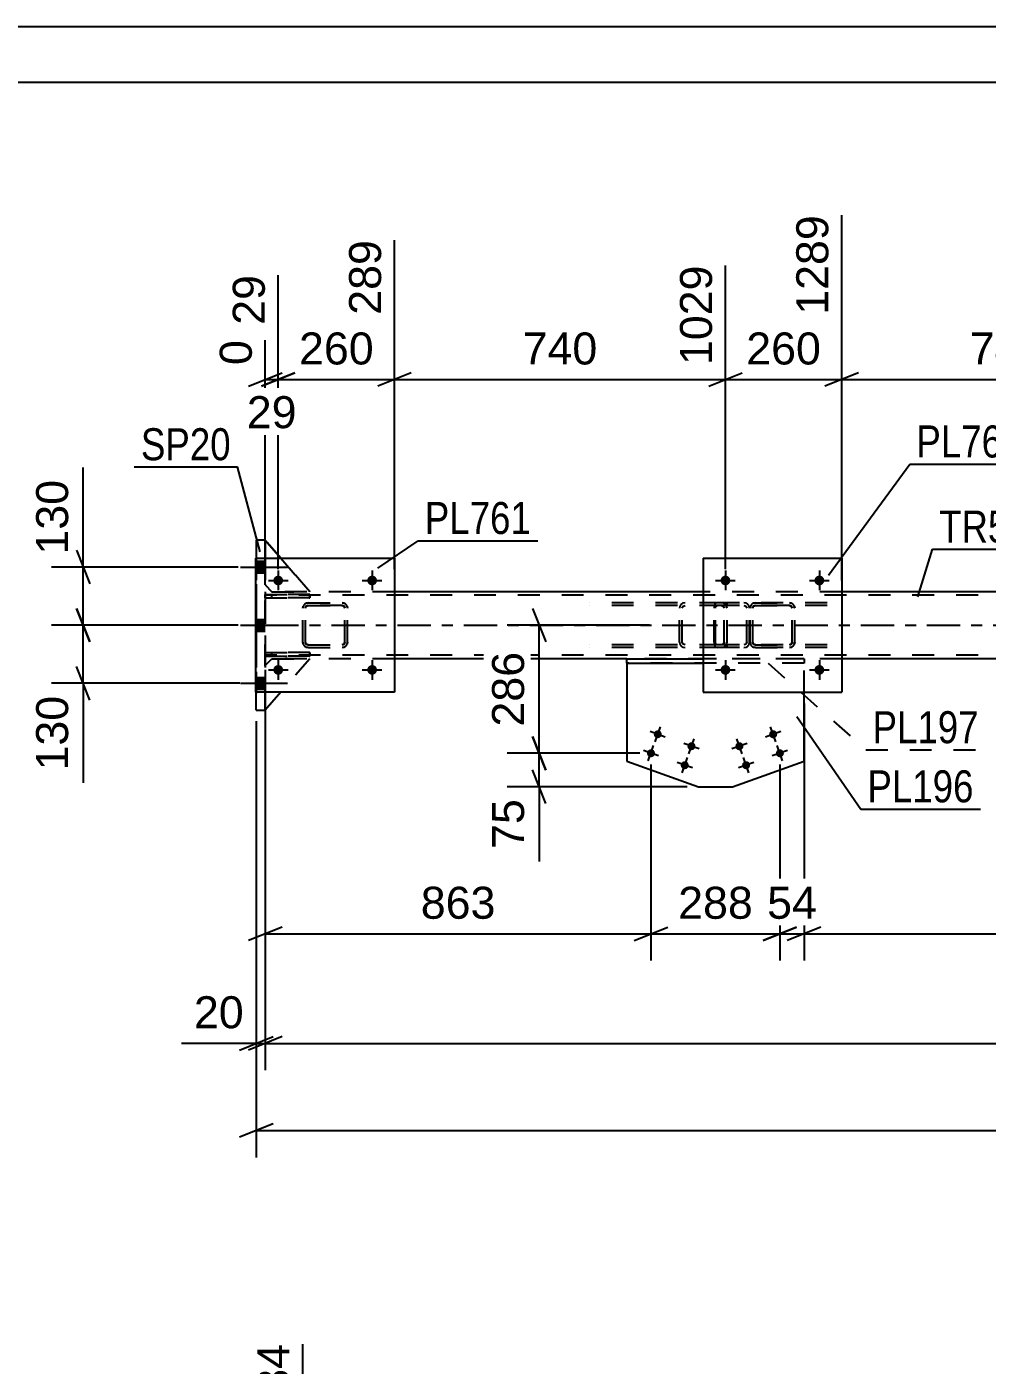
# Model space of a CAD drawing. Header units: millimetres. Extents: x -109 to 732, y -404 to 190.
# Drawn here: x -44.5 to 41.4, y 70.2 to 190 of the extents above; entities that cross this region are included whole.
import ezdxf

# ---------------------------------------------------------------- set-up
doc = ezdxf.new("R2010")
doc.units = ezdxf.units.MM
doc.linetypes.add('DXK_LINE_DOT2', pattern=[3.9198, 1.9599, -1.9599])
doc.linetypes.add('DXK_LINE_DOT3', pattern=[5.9187, 2.979, -0.9799, 0.9799, -0.9799])
doc.styles.add('Arial', font='ARIAL.TTF', dxfattribs={"height": 0.2})
doc.styles.add('Arial Narrow', font='ARIALN.TTF', dxfattribs={"height": 0.2})

# ---------------------------------------------------------------- blocks, each defined once
blk = doc.blocks.new('Unknown-717262461-1115')
at = {"color": 5, "linetype": 'Continuous'}
for p, q in [((731.85, 189.99), (-109.15, 189.99)), ((726.85, 184.99), (-104.15, 184.99))]:
    blk.add_line(p, q, dxfattribs=at)
blk = doc.blocks.new('Part-717262461-6894 - 6853')
at = {"color": 2, "linetype": 'Continuous'}
for p, q in [((9.2, 133.04), (9.2, 133.44)), ((9.2, 133.44), (16.02, 133.44)), ((9.2, 133.04), (16.02, 133.04))]:
    blk.add_line(p, q, dxfattribs=at)
at = {"color": 7, "linetype": 'DXK_LINE_DOT2'}
for p, q in [((25.05, 133.44), (16.02, 133.44)), ((25.05, 133.04), (16.02, 133.04)), ((25.05, 133.44), (25.05, 133.04))]:
    blk.add_line(p, q, dxfattribs=at)
blk = doc.blocks.new('Part-717262461-6929 - 6853')
at = {"color": 7, "linetype": 'DXK_LINE_DOT2'}
for p, q in [((-19.14, 139.44), (-23.14, 144.04)), ((-23.14, 144.04), (-23.14, 140.04)), ((-23.14, 140.04), (-22.54, 139.44)), ((-22.54, 139.44), (-19.14, 139.44))]:
    blk.add_line(p, q, dxfattribs=at)
blk = doc.blocks.new('Part-717262461-6931 - 6853')
at = {"color": 7, "linetype": 'DXK_LINE_DOT2'}
for p, q in [((-23.14, 132.84), (-22.54, 133.44)), ((-19.14, 133.44), (-23.14, 128.84)), ((-22.54, 133.44), (-19.14, 133.44)), ((-23.14, 128.84), (-23.14, 132.84))]:
    blk.add_line(p, q, dxfattribs=at)
blk = doc.blocks.new('Part-717262461-6871 - 6853')
at = {"color": 7, "linetype": 'DXK_LINE_DOT2'}
for p, q in [((17.02, 138.14), (17, 137.96)), ((17, 134.92), (17, 137.96)), ((17.08, 138.3), (17.02, 138.14)), ((17.16, 138.4), (17.08, 138.3)), ((17.13, 137.96), (17.14, 138.05)), ((17.13, 134.92), (17.13, 137.96)), ((17.14, 138.05), (17.17, 138.13)), ((17.27, 138.44), (17.16, 138.4)), ((17.17, 138.13), (17.21, 138.18)), ((17.21, 138.18), (17.27, 138.2)), ((27.11, 138.44), (17.27, 138.44)), ((27.11, 138.2), (17.27, 138.2)), ((18.16, 138.2), (18.16, 138.44)), ((19.87, 138.4), (19.67, 138.44)), ((19.67, 138.2), (19.77, 138.18)), ((19.77, 138.18), (19.85, 138.13)), ((19.85, 138.13), (19.91, 138.05)), ((19.91, 138.05), (19.92, 137.96)), ((19.92, 134.92), (19.92, 137.96)), ((20.18, 137.96), (20.14, 138.14)), ((20.18, 134.92), (20.18, 137.96)), ((17, 134.92), (17.02, 134.73)), ((17.02, 134.73), (17.08, 134.58)), ((17.08, 134.58), (17.16, 134.48)), ((17.14, 134.83), (17.13, 134.92)), ((17.17, 134.75), (17.14, 134.83)), ((17.16, 134.48), (17.27, 134.44)), ((17.21, 134.7), (17.17, 134.75)), ((17.27, 134.68), (17.21, 134.7)), ((27.11, 134.68), (17.27, 134.68)), ((27.11, 134.44), (17.27, 134.44)), ((18.16, 134.44), (18.16, 134.68)), ((19.77, 134.7), (19.67, 134.68)), ((19.67, 134.44), (19.87, 134.48)), ((19.85, 134.75), (19.77, 134.7)), ((19.91, 134.83), (19.85, 134.75)), ((19.92, 134.92), (19.91, 134.83)), ((20.14, 134.73), (20.18, 134.92))]:
    blk.add_line(p, q, dxfattribs=at)
for centre, start, end in [((19.69, 137.94), 23.8951, 68.8487), ((19.69, 134.93), 291.1513, 336.1049)]:
    blk.add_arc(centre, 0.492, start, end, dxfattribs=at)
blk = doc.blocks.new('Part-717262461-6930 - 6853')
at = {"color": 2, "linetype": 'Continuous'}
blk.add_line((-23.14, 144.04), (-21.75, 142.44), dxfattribs=at)
at = {"color": 7, "linetype": 'DXK_LINE_DOT2'}
for p, q in [((-23.14, 140.04), (-23.14, 144.04)), ((-21.75, 142.44), (-19.14, 139.44)), ((-23.14, 140.04), (-22.54, 139.44)), ((-22.54, 139.44), (-19.14, 139.44))]:
    blk.add_line(p, q, dxfattribs=at)
blk = doc.blocks.new('Part-717262461-6934 - 6853')
at = {"color": 7, "linetype": 'DXK_LINE_DOT2'}
for p, q in [((-23.14, 134), (-19.14, 134)), ((-23.14, 133.68), (-23.14, 134)), ((-19.14, 133.68), (-23.14, 133.68)), ((-22.54, 133.68), (-22.54, 134)), ((-19.14, 134), (-19.14, 133.68))]:
    blk.add_line(p, q, dxfattribs=at)
blk = doc.blocks.new('Part-717262461-6879 - 6853')
at = {"color": 7, "linetype": 'DXK_LINE_DOT2'}
for p, q in [((-19.14, 139.2), (-23.14, 139.2)), ((-23.14, 139.2), (-23.14, 138.88)), ((-23.14, 138.88), (-23.14, 139.2)), ((-22.54, 138.88), (-22.54, 139.2)), ((-19.14, 138.88), (-19.14, 139.2)), ((-23.14, 138.88), (-19.14, 138.88))]:
    blk.add_line(p, q, dxfattribs=at)
blk = doc.blocks.new('Part-717262461-6880 - 6853')
at = {"color": 7, "linetype": 'DXK_LINE_DOT2'}
for p, q in [((-19.14, 134), (-23.14, 134)), ((-23.14, 134), (-23.14, 133.68)), ((-23.14, 133.68), (-23.14, 134)), ((-23.14, 133.68), (-19.14, 133.68)), ((-22.54, 133.68), (-22.54, 134)), ((-19.14, 133.68), (-19.14, 134))]:
    blk.add_line(p, q, dxfattribs=at)
blk = doc.blocks.new('Part-717262461-6889 - 6853')
at = {"color": 2, "linetype": 'Continuous'}
for p, q in [((9.2, 133.04), (9.2, 124.26)), ((25.05, 124.26), (25.05, 130.44)), ((9.2, 124.26), (15.61, 121.99)), ((18.64, 121.99), (25.05, 124.26)), ((15.61, 121.99), (18.64, 121.99))]:
    blk.add_line(p, q, dxfattribs=at)
at = {"color": 7, "linetype": 'DXK_LINE_DOT2'}
for p, q in [((25.05, 133.04), (9.2, 133.04)), ((25.05, 130.44), (25.05, 133.04))]:
    blk.add_line(p, q, dxfattribs=at)
blk = doc.blocks.new('Bolt-717262461-6895 - 6853')
at = {"linetype": 'Continuous'}
for points in [[(11.63, 126.8, -1), (12.3, 126.56, -1)], [(14.64, 125.73, -1), (15.32, 125.49, -1)], [(11.02, 125.1, -1), (11.7, 124.86, -1)], [(14.04, 124.03, -1), (14.72, 123.79, -1)]]:
    blk.add_hatch(color=1, dxfattribs=at).paths.add_polyline_path(points)
at = {"color": 1, "linetype": 'Continuous'}
for p, q in [((11.72, 126), (12.21, 127.35)), ((12.64, 126.43), (11.29, 126.92)), ((15.66, 125.37), (14.3, 125.85)), ((14.74, 124.93), (15.22, 126.28)), ((12.04, 124.74), (10.69, 125.22)), ((11.12, 124.3), (11.6, 125.66)), ((14.14, 123.23), (14.62, 124.59)), ((15.06, 123.67), (13.7, 124.15))]:
    blk.add_line(p, q, dxfattribs=at)
blk = doc.blocks.new('Bolt-717262461-6896 - 6853')
at = {"linetype": 'Continuous'}
for points in [[(21.95, 126.56, -1), (22.63, 126.8, -1)], [(18.93, 125.49, -1), (19.61, 125.73, -1)], [(22.55, 124.86, -1), (23.23, 125.1, -1)], [(19.53, 123.79, -1), (20.21, 124.03, -1)]]:
    blk.add_hatch(color=1, dxfattribs=at).paths.add_polyline_path(points)
at = {"color": 1, "linetype": 'Continuous'}
for p, q in [((22.53, 126), (22.05, 127.35)), ((19.95, 125.85), (18.59, 125.37)), ((19.51, 124.93), (19.03, 126.28)), ((22.97, 126.92), (21.61, 126.43)), ((20.11, 123.23), (19.63, 124.59)), ((23.57, 125.22), (22.21, 124.74)), ((23.13, 124.3), (22.65, 125.66)), ((20.55, 124.15), (19.19, 123.67))]:
    blk.add_line(p, q, dxfattribs=at)
blk = doc.blocks.new('Bolt-717262461-7024 - 6853')
at = {"linetype": 'Continuous'}
for points in [[(18.46, 140.44, -1), (17.58, 140.44, -1)], [(26.86, 140.44, -1), (25.98, 140.44, -1)]]:
    blk.add_hatch(color=1, dxfattribs=at).paths.add_polyline_path(points)
at = {"color": 1, "linetype": 'Continuous'}
for p, q in [((17.14, 140.44), (18.9, 140.44)), ((18.02, 141.32), (18.02, 139.56)), ((25.54, 140.44), (27.3, 140.44)), ((26.42, 141.32), (26.42, 139.56))]:
    blk.add_line(p, q, dxfattribs=at)
blk = doc.blocks.new('Part-717262461-6916 - 6853')
at = {"color": 2, "linetype": 'Continuous'}
for p, q in [((-23.94, 144.04), (-23.94, 142.44)), ((-23.14, 144.04), (-23.94, 144.04)), ((-23.14, 144.04), (-23.14, 142.44)), ((-23.94, 128.84), (-23.94, 130.44)), ((-23.14, 128.84), (-23.14, 130.44)), ((-23.94, 128.84), (-23.14, 128.84))]:
    blk.add_line(p, q, dxfattribs=at)
at = {"color": 7, "linetype": 'DXK_LINE_DOT2'}
for p, q in [((-23.94, 144.04), (-23.94, 128.84)), ((-23.14, 128.84), (-23.14, 144.04)), ((-23.94, 142.44), (-23.94, 130.44)), ((-23.14, 142.44), (-23.14, 130.44))]:
    blk.add_line(p, q, dxfattribs=at)
blk = doc.blocks.new('Part-717262461-6932 - 6853')
at = {"color": 7, "linetype": 'DXK_LINE_DOT2'}
for p, q in [((-23.14, 132.84), (-22.54, 133.44)), ((-22.54, 133.44), (-19.14, 133.44)), ((-19.14, 133.44), (-21.75, 130.44)), ((-23.14, 128.84), (-23.14, 132.84))]:
    blk.add_line(p, q, dxfattribs=at)
at = {"color": 2, "linetype": 'Continuous'}
blk.add_line((-21.75, 130.44), (-23.14, 128.84), dxfattribs=at)
blk = doc.blocks.new('Part-717262461-6933 - 6853')
at = {"color": 7, "linetype": 'DXK_LINE_DOT2'}
for p, q in [((-23.14, 139.2), (-19.14, 139.2)), ((-23.14, 138.88), (-23.14, 139.2)), ((-22.54, 138.88), (-22.54, 139.2)), ((-19.14, 139.2), (-19.14, 138.88)), ((-19.14, 138.88), (-23.14, 138.88))]:
    blk.add_line(p, q, dxfattribs=at)
blk = doc.blocks.new('Bolt-717262461-7023 - 6853')
at = {"linetype": 'Continuous'}
for points in [[(18.46, 132.44, -1), (17.58, 132.44, -1)], [(26.86, 132.44, -1), (25.98, 132.44, -1)]]:
    blk.add_hatch(color=1, dxfattribs=at).paths.add_polyline_path(points)
at = {"color": 1, "linetype": 'Continuous'}
for p, q in [((18.02, 133.32), (18.02, 131.56)), ((26.42, 133.32), (26.42, 131.56)), ((17.14, 132.44), (18.9, 132.44)), ((25.54, 132.44), (27.3, 132.44))]:
    blk.add_line(p, q, dxfattribs=at)
blk = doc.blocks.new('Bolt-717262461-7025 - 6853')
at = {"linetype": 'Continuous'}
for points in [[(-21.54, 132.44, -1), (-22.42, 132.44, -1)], [(-13.14, 132.44, -1), (-14.02, 132.44, -1)]]:
    blk.add_hatch(color=1, dxfattribs=at).paths.add_polyline_path(points)
at = {"color": 1, "linetype": 'Continuous'}
for p, q in [((-21.98, 133.32), (-21.98, 131.56)), ((-13.58, 133.32), (-13.58, 131.56)), ((-22.86, 132.44), (-21.1, 132.44)), ((-14.46, 132.44), (-12.7, 132.44))]:
    blk.add_line(p, q, dxfattribs=at)
blk = doc.blocks.new('Bolt-717262461-7026 - 6853')
at = {"linetype": 'Continuous'}
for points in [[(-21.54, 140.44, -1), (-22.42, 140.44, -1)], [(-13.14, 140.44, -1), (-14.02, 140.44, -1)]]:
    blk.add_hatch(color=1, dxfattribs=at).paths.add_polyline_path(points)
at = {"color": 1, "linetype": 'Continuous'}
for p, q in [((-22.86, 140.44), (-21.1, 140.44)), ((-21.98, 141.32), (-21.98, 139.56)), ((-14.46, 140.44), (-12.7, 140.44)), ((-13.58, 141.32), (-13.58, 139.56))]:
    blk.add_line(p, q, dxfattribs=at)
blk = doc.blocks.new('Part-717262461-7050 - 6853')
at = {"color": 7, "linetype": 'DXK_LINE_DOT2'}
for p, q in [((17.65, 138.44), (5.88, 138.44)), ((17.65, 138.2), (5.88, 138.2)), ((13.95, 138.14), (13.91, 137.96)), ((13.91, 134.92), (13.91, 137.96)), ((14.16, 137.96), (14.18, 138.05)), ((14.16, 134.92), (14.16, 137.96)), ((14.18, 138.05), (14.24, 138.13)), ((14.42, 138.44), (14.22, 138.4)), ((14.24, 138.13), (14.32, 138.18)), ((14.32, 138.18), (14.42, 138.2)), ((17.85, 138.4), (17.65, 138.44)), ((17.65, 138.2), (17.75, 138.18)), ((17.75, 138.18), (17.83, 138.13)), ((17.83, 138.13), (17.89, 138.05)), ((17.89, 138.05), (17.91, 137.96)), ((17.91, 134.92), (17.91, 137.96)), ((18.16, 137.96), (18.12, 138.14)), ((18.16, 134.92), (18.16, 137.96)), ((17.65, 134.68), (5.88, 134.68)), ((17.65, 134.44), (5.88, 134.44)), ((13.91, 134.92), (13.95, 134.73)), ((14.18, 134.83), (14.16, 134.92)), ((14.24, 134.75), (14.18, 134.83)), ((14.22, 134.48), (14.42, 134.44)), ((14.32, 134.7), (14.24, 134.75)), ((14.42, 134.68), (14.32, 134.7)), ((17.75, 134.7), (17.65, 134.68)), ((17.65, 134.44), (17.85, 134.48)), ((17.83, 134.75), (17.75, 134.7)), ((17.89, 134.83), (17.83, 134.75)), ((17.91, 134.92), (17.89, 134.83)), ((18.12, 134.73), (18.16, 134.92))]:
    blk.add_line(p, q, dxfattribs=at)
for centre, start, end in [((14.4, 137.94), 110.7583, 155.68), ((17.67, 137.94), 24.32, 69.2417), ((14.4, 134.94), 204.32, 249.2417), ((17.67, 134.94), 290.7583, 335.68)]:
    blk.add_arc(centre, 0.496, start, end, dxfattribs=at)
blk = doc.blocks.new('Bolt-717262461-7085 - 6853')
at = {"linetype": 'Continuous'}
for points in [[(-23.94, 142.16), (-23.94, 141.12), (-23.14, 141.12), (-23.14, 142.16)], [(-23.94, 142.16), (-23.94, 141.12), (-23.14, 141.12), (-23.14, 142.16)], [(-23.94, 142.16), (-23.94, 141.12), (-23.14, 141.12), (-23.14, 142.16)], [(-23.94, 136.96), (-23.94, 135.92), (-23.14, 135.92), (-23.14, 136.96)], [(-23.94, 136.96), (-23.94, 135.92), (-23.14, 135.92), (-23.14, 136.96)], [(-23.94, 131.76), (-23.94, 130.72), (-23.14, 130.72), (-23.14, 131.76)], [(-23.94, 131.76), (-23.94, 130.72), (-23.14, 130.72), (-23.14, 131.76)], [(-23.94, 131.76), (-23.94, 130.72), (-23.14, 130.72), (-23.14, 131.76)]]:
    blk.add_hatch(color=1, dxfattribs=at).paths.add_polyline_path(points)
at = {"color": 1, "linetype": 'Continuous'}
for p, q in [((-25.34, 141.64), (-21.14, 141.64)), ((-25.34, 141.64), (-21.14, 141.64)), ((-25.34, 141.64), (-21.14, 141.64)), ((-23.94, 142.16), (-23.14, 142.16)), ((-23.94, 142.16), (-23.14, 142.16)), ((-23.94, 142.16), (-23.14, 142.16)), ((-23.94, 141.12), (-23.14, 141.12)), ((-23.94, 141.12), (-23.14, 141.12)), ((-23.94, 141.12), (-23.14, 141.12)), ((-23.94, 136.96), (-23.14, 136.96)), ((-23.94, 136.96), (-23.14, 136.96)), ((-25.34, 136.44), (-21.14, 136.44)), ((-25.34, 136.44), (-21.14, 136.44)), ((-23.94, 135.92), (-23.14, 135.92)), ((-23.94, 135.92), (-23.14, 135.92)), ((-23.94, 131.76), (-23.14, 131.76)), ((-23.94, 131.76), (-23.14, 131.76)), ((-23.94, 131.76), (-23.14, 131.76)), ((-25.34, 131.24), (-21.14, 131.24)), ((-25.34, 131.24), (-21.14, 131.24)), ((-25.34, 131.24), (-21.14, 131.24)), ((-23.94, 130.72), (-23.14, 130.72)), ((-23.94, 130.72), (-23.14, 130.72)), ((-23.94, 130.72), (-23.14, 130.72))]:
    blk.add_line(p, q, dxfattribs=at)
blk = doc.blocks.new('Part-717262461-7090 - 6853')
at = {"color": 7, "linetype": 'DXK_LINE_DOT2'}
for p, q in [((20.22, 137.96), (20.25, 138.14)), ((20.25, 138.14), (20.22, 137.96)), ((20.22, 134.92), (20.22, 137.96)), ((20.46, 137.96), (20.48, 138.05)), ((20.48, 138.05), (20.46, 137.96)), ((20.46, 134.92), (20.46, 137.96)), ((20.48, 138.05), (20.53, 138.13)), ((20.53, 138.13), (20.48, 138.05)), ((20.51, 138.4), (20.7, 138.44)), ((20.7, 138.44), (20.51, 138.4)), ((20.53, 138.13), (20.61, 138.18)), ((20.61, 138.18), (20.53, 138.13)), ((20.61, 138.18), (20.7, 138.2)), ((20.7, 138.2), (20.61, 138.18)), ((20.7, 138.44), (23.74, 138.44)), ((20.7, 138.44), (20.7, 138.44)), ((20.7, 138.44), (23.74, 138.44)), ((20.7, 138.2), (23.74, 138.2)), ((20.7, 138.2), (20.7, 138.2)), ((23.74, 138.2), (20.7, 138.2)), ((23.74, 138.44), (23.74, 138.44)), ((23.74, 138.44), (23.92, 138.4)), ((23.92, 138.4), (23.74, 138.44)), ((23.74, 138.2), (23.74, 138.2)), ((23.74, 138.2), (23.83, 138.18)), ((23.83, 138.18), (23.74, 138.2)), ((23.83, 138.18), (23.91, 138.13)), ((23.91, 138.13), (23.83, 138.18)), ((23.91, 138.13), (23.96, 138.05)), ((23.96, 138.05), (23.91, 138.13)), ((23.96, 138.05), (23.98, 137.96)), ((23.98, 137.96), (23.96, 138.05)), ((23.98, 134.92), (23.98, 137.96)), ((24.18, 138.14), (24.22, 137.96)), ((24.22, 137.96), (24.18, 138.14)), ((24.22, 134.92), (24.22, 137.96)), ((20.25, 134.73), (20.22, 134.92)), ((20.22, 134.92), (20.25, 134.73)), ((20.48, 134.83), (20.46, 134.92)), ((20.46, 134.92), (20.48, 134.83)), ((20.53, 134.75), (20.48, 134.83)), ((20.48, 134.83), (20.53, 134.75)), ((20.7, 134.44), (20.51, 134.48)), ((20.51, 134.47), (20.7, 134.44)), ((20.61, 134.7), (20.53, 134.75)), ((20.53, 134.75), (20.61, 134.7)), ((20.7, 134.68), (20.61, 134.7)), ((20.61, 134.7), (20.7, 134.68)), ((20.7, 134.68), (23.74, 134.68)), ((20.7, 134.68), (20.7, 134.68)), ((20.7, 134.68), (23.74, 134.68)), ((20.7, 134.44), (23.74, 134.44)), ((20.7, 134.44), (20.7, 134.44)), ((20.7, 134.44), (23.74, 134.44)), ((23.83, 134.7), (23.74, 134.68)), ((23.74, 134.68), (23.83, 134.7)), ((23.74, 134.68), (23.74, 134.68)), ((23.92, 134.48), (23.74, 134.44)), ((23.74, 134.44), (23.92, 134.47)), ((23.74, 134.44), (23.74, 134.44)), ((23.91, 134.75), (23.83, 134.7)), ((23.83, 134.7), (23.91, 134.75)), ((23.96, 134.83), (23.91, 134.75)), ((23.91, 134.75), (23.96, 134.83)), ((23.98, 134.92), (23.96, 134.83)), ((23.96, 134.83), (23.98, 134.92)), ((24.22, 134.92), (24.18, 134.73)), ((24.18, 134.73), (24.22, 134.92))]:
    blk.add_line(p, q, dxfattribs=at)
at = {"color": 7, "linetype": 'DXK_LINE_DOT3'}
blk.add_line((22.22, 136.44), (22.22, 136.44), dxfattribs=at)
at = {"color": 7, "linetype": 'DXK_LINE_DOT2'}
for centre, start, end in [((20.7, 137.96), 112.5, 157.5), ((20.7, 137.96), 112.5, 157.5), ((23.74, 137.96), 22.5, 67.5), ((23.74, 137.96), 22.5, 67.5), ((20.7, 134.92), 202.5, 247.5), ((20.7, 134.92), 202.5, 247.5), ((23.74, 134.92), 292.5, 337.5), ((23.74, 134.92), 292.5, 337.5)]:
    blk.add_arc(centre, 0.48, start, end, dxfattribs=at)
blk = doc.blocks.new('Part-717262461-7095 - 6853')
at = {"color": 2, "linetype": 'Continuous'}
for p, q in [((16.02, 142.44), (16.02, 130.44)), ((16.02, 142.44), (28.42, 142.44)), ((28.42, 142.44), (28.42, 130.44)), ((16.02, 130.44), (28.42, 130.44))]:
    blk.add_line(p, q, dxfattribs=at)
blk = doc.blocks.new('Part-717262461-7096 - 6853')
at = {"color": 7, "linetype": 'DXK_LINE_DOT2'}
for p, q in [((-19.78, 137.96), (-19.75, 138.14)), ((-19.75, 138.14), (-19.78, 137.96)), ((-19.78, 134.92), (-19.78, 137.96)), ((-19.54, 137.96), (-19.53, 138.05)), ((-19.53, 138.05), (-19.54, 137.96)), ((-19.54, 134.92), (-19.54, 137.96)), ((-19.53, 138.05), (-19.47, 138.13)), ((-19.47, 138.13), (-19.53, 138.05)), ((-19.49, 138.4), (-19.3, 138.44)), ((-19.3, 138.44), (-19.49, 138.4)), ((-19.47, 138.13), (-19.4, 138.18)), ((-19.4, 138.18), (-19.47, 138.13)), ((-19.4, 138.18), (-19.3, 138.2)), ((-19.3, 138.2), (-19.4, 138.18)), ((-19.3, 138.44), (-16.26, 138.44)), ((-19.3, 138.44), (-19.3, 138.44)), ((-19.3, 138.44), (-16.26, 138.44)), ((-19.3, 138.2), (-16.26, 138.2)), ((-19.3, 138.2), (-19.3, 138.2)), ((-16.26, 138.2), (-19.3, 138.2)), ((-16.26, 138.44), (-16.26, 138.44)), ((-16.26, 138.44), (-16.08, 138.4)), ((-16.08, 138.4), (-16.26, 138.44)), ((-16.26, 138.2), (-16.26, 138.2)), ((-16.26, 138.2), (-16.17, 138.18)), ((-16.17, 138.18), (-16.26, 138.2)), ((-16.17, 138.18), (-16.09, 138.13)), ((-16.09, 138.13), (-16.17, 138.18)), ((-16.09, 138.13), (-16.04, 138.05)), ((-16.04, 138.05), (-16.09, 138.13)), ((-16.04, 138.05), (-16.02, 137.96)), ((-16.02, 137.96), (-16.04, 138.05)), ((-16.02, 134.92), (-16.02, 137.96)), ((-15.82, 138.14), (-15.78, 137.96)), ((-15.78, 137.96), (-15.82, 138.14)), ((-15.78, 134.92), (-15.78, 137.96)), ((-19.75, 134.73), (-19.78, 134.92)), ((-19.78, 134.92), (-19.75, 134.73)), ((-19.53, 134.83), (-19.54, 134.92)), ((-19.54, 134.92), (-19.53, 134.83)), ((-19.47, 134.75), (-19.53, 134.83)), ((-19.53, 134.83), (-19.47, 134.75)), ((-19.3, 134.44), (-19.49, 134.48)), ((-19.49, 134.47), (-19.3, 134.44)), ((-19.4, 134.7), (-19.47, 134.75)), ((-19.47, 134.75), (-19.4, 134.7)), ((-19.3, 134.68), (-19.4, 134.7)), ((-19.4, 134.7), (-19.3, 134.68)), ((-19.3, 134.68), (-16.26, 134.68)), ((-19.3, 134.68), (-19.3, 134.68)), ((-19.3, 134.68), (-16.26, 134.68)), ((-19.3, 134.44), (-16.26, 134.44)), ((-19.3, 134.44), (-19.3, 134.44)), ((-19.3, 134.44), (-16.26, 134.44)), ((-16.17, 134.7), (-16.26, 134.68)), ((-16.26, 134.68), (-16.17, 134.7)), ((-16.26, 134.68), (-16.26, 134.68)), ((-16.08, 134.48), (-16.26, 134.44)), ((-16.26, 134.44), (-16.08, 134.47)), ((-16.26, 134.44), (-16.26, 134.44)), ((-16.09, 134.75), (-16.17, 134.7)), ((-16.17, 134.7), (-16.09, 134.75)), ((-16.04, 134.83), (-16.09, 134.75)), ((-16.09, 134.75), (-16.04, 134.83)), ((-16.02, 134.92), (-16.04, 134.83)), ((-16.04, 134.83), (-16.02, 134.92)), ((-15.78, 134.92), (-15.82, 134.73)), ((-15.82, 134.73), (-15.78, 134.92))]:
    blk.add_line(p, q, dxfattribs=at)
at = {"color": 7, "linetype": 'DXK_LINE_DOT3'}
blk.add_line((-17.78, 136.44), (-17.78, 136.44), dxfattribs=at)
at = {"color": 7, "linetype": 'DXK_LINE_DOT2'}
for centre, start, end in [((-19.3, 137.96), 112.5, 157.5), ((-19.3, 137.96), 112.5, 157.5), ((-16.26, 137.96), 22.5, 67.5), ((-16.26, 137.96), 22.5, 67.5), ((-19.3, 134.92), 202.5, 247.5), ((-19.3, 134.92), 202.5, 247.5), ((-16.26, 134.92), 292.5, 337.5), ((-16.26, 134.92), 292.5, 337.5)]:
    blk.add_arc(centre, 0.48, start, end, dxfattribs=at)
blk = doc.blocks.new('Part-717262461-7101 - 6853')
at = {"color": 2, "linetype": 'Continuous'}
for p, q in [((-23.98, 130.44), (-23.98, 142.44)), ((-23.98, 142.44), (-11.58, 142.44)), ((-11.58, 142.44), (-11.58, 130.44)), ((-11.58, 130.44), (-23.98, 130.44))]:
    blk.add_line(p, q, dxfattribs=at)
blk = doc.blocks.new('Part-717262461-7106 - 6853')
at = {"color": 7, "linetype": 'DXK_LINE_DOT2'}
for p, q in [((-23.14, 139.44), (-23.14, 133.49)), ((-11.58, 139.44), (-23.14, 139.44)), ((636.42, 139.12), (-23.14, 139.12)), ((28.42, 139.44), (16.02, 139.44)), ((636.42, 133.76), (-23.14, 133.76)), ((-23.14, 133.44), (-23.14, 133.63)), ((-23.14, 133.49), (-23.14, 133.44)), ((-11.58, 133.44), (-23.14, 133.44)), ((28.42, 133.44), (9.2, 133.44))]:
    blk.add_line(p, q, dxfattribs=at)
at = {"color": 2, "linetype": 'Continuous'}
for p, q in [((16.02, 139.44), (-11.58, 139.44)), ((56.02, 139.44), (28.42, 139.44)), ((9.2, 133.44), (-11.58, 133.44)), ((56.02, 133.44), (28.42, 133.44))]:
    blk.add_line(p, q, dxfattribs=at)
at = {"color": 7, "linetype": 'DXK_LINE_DOT3'}
blk.add_line((-23.14, 136.44), (636.42, 136.44), dxfattribs=at)
blk = doc.blocks.new('StraightDimension-717262461-18229 - 4623')
at = {"color": 7, "linetype": 'Continuous'}
for p, q in [((-19.78, 18.24), (-19.78, 72.11)), ((20.22, 17.62), (20.22, 68.45)), ((-18.28, 58.86), (-21.28, 57.66)), ((18.72, 57.66), (21.72, 58.86)), ((-19.78, 58.26), (20.22, 58.26))]:
    blk.add_line(p, q, dxfattribs=at)
at = {"color": 0}
blk.add_wipeout([(5.26, 59.01), (5.26, 63.21), (-4.83, 63.21), (-4.83, 59.01)], dxfattribs=at)
at = {"color": 3, "style": 'Arial'}
blk.add_text('1000', height=2.865, dxfattribs=at).set_placement((-4.23, 59.61))
at = {"color": 0, "linetype": 'Continuous'}
blk.add_wipeout([(19.62, 69.05), (15.42, 69.05), (15.42, 58.96), (19.62, 58.96)], dxfattribs=at)
at = {"color": 3, "linetype": 'Continuous', "style": 'Arial'}
blk.add_text('1084', height=2.865, rotation=90.0002, dxfattribs=at).set_placement((19.02, 59.56))
blk = doc.blocks.new('StraightDimension-717262461-18230 - 4623')
at = {"color": 7, "linetype": 'Continuous'}
for p, q in [((-19.78, 18.24), (-19.78, 72.11)), ((-23.14, 4), (-23.14, 66.28)), ((-24.64, 57.66), (-21.64, 58.86)), ((-18.28, 58.86), (-21.28, 57.66)), ((-23.14, 58.26), (-19.78, 58.26))]:
    blk.add_line(p, q, dxfattribs=at)
at = {"color": 0, "linetype": 'Continuous'}
blk.add_wipeout([(-20.38, 72.71), (-24.58, 72.71), (-24.58, 67.06), (-20.38, 67.06)], dxfattribs=at)
at = {"color": 3, "linetype": 'Continuous', "style": 'Arial'}
blk.add_text('84', height=2.865, rotation=90.0002, dxfattribs=at).set_placement((-20.98, 67.66))
at = {"color": 0}
blk.add_wipeout([(-18.64, 59.01), (-18.64, 63.21), (-24.29, 63.21), (-24.29, 59.01)], dxfattribs=at)
at = {"color": 3, "style": 'Arial'}
blk.add_text('84', height=2.865, dxfattribs=at).set_placement((-23.69, 59.61))
at = {"color": 0, "linetype": 'Continuous'}
blk.add_wipeout([(-23.74, 66.88), (-27.94, 66.88), (-27.94, 63.46), (-23.74, 63.46)], dxfattribs=at)
at = {"color": 3, "linetype": 'Continuous', "style": 'Arial'}
blk.add_text('0', height=2.87, rotation=90.0002, dxfattribs=at).set_placement((-24.34, 64.06))
blk = doc.blocks.new('StraightDimension-717262461-20188 - 6853')
at = {"color": 7, "linetype": 'Continuous'}
for p, q in [((-40.02, 137.94), (-38.82, 134.94)), ((-25.57, 136.44), (-42.27, 136.44)), ((-39.42, 131.24), (-39.42, 136.44)), ((-38.82, 129.74), (-40.02, 132.74)), ((-25.42, 131.24), (-42.27, 131.24)), ((-39.42, 131.24), (-39.42, 122.32)), ((-39.42, 131.24), (-39.42, 122.32))]:
    blk.add_line(p, q, dxfattribs=at)
at = {"color": 0}
blk.add_wipeout([(-40.17, 130.71), (-44.37, 130.71), (-44.37, 122.84), (-40.17, 122.84)], dxfattribs=at)
at = {"color": 3, "style": 'Arial'}
blk.add_text('130', height=2.865, rotation=90.0002, dxfattribs=at).set_placement((-40.77, 123.44))
blk = doc.blocks.new('StraightDimension-717262461-8277 - 6853')
at = {"color": 7, "linetype": 'Continuous'}
for p, q in [((11.36, 123.98), (11.36, 106.42)), ((22.89, 123.98), (22.89, 106.42)), ((9.86, 108.22), (12.86, 109.42)), ((24.39, 109.42), (21.39, 108.22)), ((11.36, 108.82), (22.89, 108.82))]:
    blk.add_line(p, q, dxfattribs=at)
at = {"color": 0}
blk.add_wipeout([(21.06, 109.57), (21.06, 113.77), (13.19, 113.77), (13.19, 109.57)], dxfattribs=at)
at = {"color": 3, "style": 'Arial'}
blk.add_text('288', height=2.865, dxfattribs=at).set_placement((13.79, 110.17))
blk = doc.blocks.new('StraightDimension-717262461-20255 - 6853')
at = {"color": 7, "linetype": 'Continuous'}
for p, q in [((-11.58, 141.44), (-11.58, 170.89)), ((-21.98, 141.44), (-21.98, 167.77)), ((-23.48, 157.82), (-20.48, 159.02)), ((-21.98, 158.42), (-11.58, 158.42)), ((-10.08, 159.02), (-13.08, 157.82))]:
    blk.add_line(p, q, dxfattribs=at)
at = {"color": 0}
blk.add_wipeout([(-12.85, 159.17), (-12.85, 163.37), (-20.72, 163.37), (-20.72, 159.17)], dxfattribs=at)
at = {"color": 3, "style": 'Arial'}
blk.add_text('260', height=2.865, dxfattribs=at).set_placement((-20.12, 159.77))
at = {"color": 0, "linetype": 'Continuous'}
blk.add_wipeout([(-12.18, 171.49), (-16.38, 171.49), (-16.38, 163.62), (-12.18, 163.62)], dxfattribs=at)
at = {"color": 3, "linetype": 'Continuous', "style": 'Arial'}
blk.add_text('289', height=2.865, rotation=90.0002, dxfattribs=at).set_placement((-12.78, 164.22))
blk = doc.blocks.new('StraightDimension-717262461-8140 - 6853')
at = {"color": 7, "linetype": 'Continuous'}
for p, q in [((-23.14, 132.44), (-23.14, 106.42)), ((11.36, 123.98), (11.36, 106.42)), ((-21.64, 109.42), (-24.64, 108.22)), ((9.86, 108.22), (12.86, 109.42)), ((-23.14, 108.82), (11.36, 108.82))]:
    blk.add_line(p, q, dxfattribs=at)
at = {"color": 0}
blk.add_wipeout([(-1.95, 109.57), (-1.95, 113.77), (-9.83, 113.77), (-9.83, 109.57)], dxfattribs=at)
at = {"color": 3, "style": 'Arial'}
blk.add_text('863', height=2.865, dxfattribs=at).set_placement((-9.23, 110.17))
blk = doc.blocks.new('StraightDimension-717262461-7280 - 6853')
at = {"color": 7, "linetype": 'Continuous'}
for p, q in [((-23.14, 127.84), (-23.14, 96.62)), ((-21.64, 99.62), (-24.64, 98.42)), ((-23.14, 99.02), (648.52, 99.02))]:
    blk.add_line(p, q, dxfattribs=at)
blk = doc.blocks.new('StraightDimension-717262461-7264 - 6853')
at = {"color": 7, "linetype": 'Continuous'}
for p, q in [((-23.94, 127.84), (-23.94, 96.62)), ((-23.14, 127.84), (-23.14, 96.62)), ((-25.44, 98.42), (-22.44, 99.62)), ((-21.64, 99.62), (-24.64, 98.42)), ((-23.94, 99.02), (-30.64, 99.02)), ((-23.94, 99.02), (-30.64, 99.02)), ((-23.94, 99.02), (-23.14, 99.02))]:
    blk.add_line(p, q, dxfattribs=at)
at = {"color": 0}
blk.add_wipeout([(-24.47, 99.77), (-24.47, 103.97), (-30.12, 103.97), (-30.12, 99.77)], dxfattribs=at)
at = {"color": 3, "style": 'Arial'}
blk.add_text('20', height=2.865, dxfattribs=at).set_placement((-29.52, 100.37))
blk = doc.blocks.new('StraightDimension-717262461-7927 - 6853')
at = {"color": 7, "linetype": 'Continuous'}
for p, q in [((-23.94, 127.84), (-23.94, 88.82)), ((-22.44, 91.82), (-25.44, 90.62)), ((-23.94, 91.22), (649.32, 91.22))]:
    blk.add_line(p, q, dxfattribs=at)
blk = doc.blocks.new('StraightDimension-717262461-8157 - 6853')
at = {"color": 7, "linetype": 'Continuous'}
for p, q in [((25.05, 129.44), (25.05, 106.42)), ((96.5, 123.98), (96.5, 106.42)), ((26.55, 109.42), (23.55, 108.22)), ((95, 108.22), (98, 109.42)), ((25.05, 108.82), (96.5, 108.82))]:
    blk.add_line(p, q, dxfattribs=at)
at = {"color": 0}
blk.add_wipeout([(65.82, 109.57), (65.82, 113.77), (55.73, 113.77), (55.73, 109.57)], dxfattribs=at)
at = {"color": 3, "style": 'Arial'}
blk.add_text('1786', height=2.865, dxfattribs=at).set_placement((56.33, 110.17))
blk = doc.blocks.new('StraightDimension-717262461-8286 - 6853')
at = {"color": 7, "linetype": 'Continuous'}
for p, q in [((25.05, 129.44), (25.05, 106.42)), ((22.89, 123.98), (22.89, 106.42)), ((21.39, 108.22), (24.39, 109.42)), ((26.55, 109.42), (23.55, 108.22)), ((22.89, 108.82), (25.05, 108.82))]:
    blk.add_line(p, q, dxfattribs=at)
at = {"color": 0}
blk.add_wipeout([(26.8, 109.57), (26.8, 113.77), (21.15, 113.77), (21.15, 109.57)], dxfattribs=at)
at = {"color": 3, "style": 'Arial'}
blk.add_text('54', height=2.865, dxfattribs=at).set_placement((21.75, 110.17))
blk = doc.blocks.new('StraightDimension-717262461-20187 - 6853')
at = {"color": 7, "linetype": 'Continuous'}
for p, q in [((-39.42, 141.64), (-39.42, 150.56)), ((-39.42, 141.64), (-39.42, 150.56)), ((-40.02, 143.14), (-38.82, 140.14)), ((-25.57, 141.64), (-42.27, 141.64)), ((-39.42, 136.44), (-39.42, 141.64)), ((-38.82, 134.94), (-40.02, 137.94)), ((-25.57, 136.44), (-42.27, 136.44))]:
    blk.add_line(p, q, dxfattribs=at)
at = {"color": 0}
blk.add_wipeout([(-40.17, 150.03), (-44.37, 150.03), (-44.37, 142.16), (-40.17, 142.16)], dxfattribs=at)
at = {"color": 3, "style": 'Arial'}
blk.add_text('130', height=2.865, rotation=90.0002, dxfattribs=at).set_placement((-40.77, 142.76))
blk = doc.blocks.new('StraightDimension-717262461-20252 - 6853')
at = {"color": 7, "linetype": 'Continuous'}
for p, q in [((28.42, 140.44), (28.42, 173.12)), ((58.02, 141.44), (58.02, 168.62)), ((29.92, 159.02), (26.92, 157.82)), ((28.42, 158.42), (58.02, 158.42)), ((56.52, 157.82), (59.52, 159.02))]:
    blk.add_line(p, q, dxfattribs=at)
at = {"color": 0}
blk.add_wipeout([(47.15, 159.17), (47.15, 163.37), (39.28, 163.37), (39.28, 159.17)], dxfattribs=at)
at = {"color": 3, "style": 'Arial'}
blk.add_text('740', height=2.865, dxfattribs=at).set_placement((39.88, 159.77))
at = {"color": 0, "linetype": 'Continuous'}
blk.add_wipeout([(57.42, 169.22), (53.22, 169.22), (53.22, 159.12), (57.42, 159.12)], dxfattribs=at)
at = {"color": 3, "linetype": 'Continuous', "style": 'Arial'}
blk.add_text('2029', height=2.865, rotation=90.0002, dxfattribs=at).set_placement((56.82, 159.72))
blk = doc.blocks.new('StraightDimension-717262461-20253 - 6853')
at = {"color": 7, "linetype": 'Continuous'}
for p, q in [((28.42, 140.44), (28.42, 173.12)), ((18.02, 141.44), (18.02, 168.62)), ((16.52, 157.82), (19.52, 159.02)), ((18.02, 158.42), (28.42, 158.42)), ((29.92, 159.02), (26.92, 157.82))]:
    blk.add_line(p, q, dxfattribs=at)
at = {"color": 0}
blk.add_wipeout([(27.15, 159.17), (27.15, 163.37), (19.28, 163.37), (19.28, 159.17)], dxfattribs=at)
at = {"color": 3, "style": 'Arial'}
blk.add_text('260', height=2.865, dxfattribs=at).set_placement((19.88, 159.77))
at = {"color": 0, "linetype": 'Continuous'}
blk.add_wipeout([(27.82, 173.72), (23.62, 173.72), (23.62, 163.62), (27.82, 163.62)], dxfattribs=at)
at = {"color": 3, "linetype": 'Continuous', "style": 'Arial'}
blk.add_text('1289', height=2.865, rotation=90.0002, dxfattribs=at).set_placement((27.22, 164.22))
blk = doc.blocks.new('StraightDimension-717262461-20254 - 6853')
at = {"color": 7, "linetype": 'Continuous'}
for p, q in [((-11.58, 141.44), (-11.58, 170.89)), ((18.02, 141.44), (18.02, 168.62)), ((-10.08, 159.02), (-13.08, 157.82)), ((-11.58, 158.42), (18.02, 158.42)), ((16.52, 157.82), (19.52, 159.02))]:
    blk.add_line(p, q, dxfattribs=at)
at = {"color": 0}
blk.add_wipeout([(7.15, 159.17), (7.15, 163.37), (-0.72, 163.37), (-0.72, 159.17)], dxfattribs=at)
at = {"color": 3, "style": 'Arial'}
blk.add_text('740', height=2.865, dxfattribs=at).set_placement((-0.12, 159.77))
at = {"color": 0, "linetype": 'Continuous'}
blk.add_wipeout([(17.42, 169.22), (13.22, 169.22), (13.22, 159.12), (17.42, 159.12)], dxfattribs=at)
at = {"color": 3, "linetype": 'Continuous', "style": 'Arial'}
blk.add_text('1029', height=2.865, rotation=90.0002, dxfattribs=at).set_placement((16.82, 159.72))
blk = doc.blocks.new('StraightDimension-717262461-20256 - 6853')
at = {"color": 7, "linetype": 'Continuous'}
for p, q in [((-21.98, 141.44), (-21.98, 167.77)), ((-23.14, 140.44), (-23.14, 161.95)), ((-24.64, 157.82), (-21.64, 159.02)), ((-20.48, 159.02), (-23.48, 157.82)), ((-23.14, 158.42), (-21.98, 158.42))]:
    blk.add_line(p, q, dxfattribs=at)
at = {"color": 0, "linetype": 'Continuous'}
blk.add_wipeout([(-22.58, 168.37), (-26.78, 168.37), (-26.78, 162.72), (-22.58, 162.72)], dxfattribs=at)
at = {"color": 3, "linetype": 'Continuous', "style": 'Arial'}
blk.add_text('29', height=2.865, rotation=90.0002, dxfattribs=at).set_placement((-23.18, 163.32))
at = {"color": 0, "linetype": 'Continuous'}
blk.add_wipeout([(-23.74, 162.55), (-27.94, 162.55), (-27.94, 159.12), (-23.74, 159.12)], dxfattribs=at)
at = {"color": 0}
blk.add_wipeout([(-19.74, 153.47), (-19.74, 157.67), (-25.39, 157.67), (-25.39, 153.47)], dxfattribs=at)
at = {"color": 3, "linetype": 'Continuous', "style": 'Arial'}
blk.add_text('0', height=2.87, rotation=90.0002, dxfattribs=at).set_placement((-24.34, 159.72))
at = {"color": 3, "style": 'Arial'}
blk.add_text('29', height=2.865, dxfattribs=at).set_placement((-24.79, 154.07))
blk = doc.blocks.new('StraightDimension-717262461-20870 - 6853')
at = {"color": 7, "linetype": 'Continuous'}
for p, q in [((0.76, 137.94), (1.96, 134.94)), ((11.22, 136.44), (-1.49, 136.44)), ((1.36, 124.98), (1.36, 136.44)), ((1.96, 123.48), (0.76, 126.48)), ((10.36, 124.98), (-1.49, 124.98))]:
    blk.add_line(p, q, dxfattribs=at)
at = {"color": 0}
blk.add_wipeout([(0.61, 134.64), (-3.59, 134.64), (-3.59, 126.77), (0.61, 126.77)], dxfattribs=at)
at = {"color": 3, "style": 'Arial'}
blk.add_text('286', height=2.865, rotation=90.0002, dxfattribs=at).set_placement((0.01, 127.37))
blk = doc.blocks.new('StraightDimension-717262461-20871 - 6853')
at = {"color": 7, "linetype": 'Continuous'}
for p, q in [((0.76, 126.48), (1.96, 123.48)), ((10.36, 124.98), (-1.49, 124.98)), ((1.36, 121.99), (1.36, 124.98)), ((1.96, 120.49), (0.76, 123.49)), ((14.61, 121.99), (-1.49, 121.99)), ((1.36, 121.99), (1.36, 115.29)), ((1.36, 121.99), (1.36, 115.29))]:
    blk.add_line(p, q, dxfattribs=at)
at = {"color": 0}
blk.add_wipeout([(0.61, 121.46), (-3.59, 121.46), (-3.59, 115.82), (0.61, 115.82)], dxfattribs=at)
at = {"color": 3, "style": 'Arial'}
blk.add_text('75', height=2.865, rotation=90.0002, dxfattribs=at).set_placement((0.01, 116.42))
blk = doc.blocks.new('Mark-717262461-6912 - 6853')
at = {"color": 30, "linetype": 'Continuous'}
for p in [(-34.86, 150.6), (-23.58, 143)]:
    blk.add_line(p, (-25.62, 150.6), dxfattribs=at)
at = {"color": 0}
blk.add_wipeout([(-26.22, 151.2), (-26.22, 154.2), (-34.26, 154.2), (-34.26, 151.2)], dxfattribs=at)
blk.add_wipeout([(-26.22, 151.2), (-26.22, 154.2), (-34.26, 154.2), (-34.26, 151.2)], dxfattribs=at)
at = {"color": 3, "style": 'Arial Narrow'}
blk.add_text('SP20', height=2.863, dxfattribs=at).set_placement((-34.26, 151.2))
blk = doc.blocks.new('Mark-717262461-6885 - 6853')
at = {"color": 30, "linetype": 'Continuous'}
for p, q in [((24.42, 128.27), (30.12, 119.99)), ((30.12, 119.99), (40.83, 119.99))]:
    blk.add_line(p, q, dxfattribs=at)
at = {"color": 0}
blk.add_wipeout([(40.23, 120.59), (40.23, 123.59), (30.72, 123.59), (30.72, 120.59)], dxfattribs=at)
blk.add_wipeout([(40.23, 120.59), (40.23, 123.59), (30.72, 123.59), (30.72, 120.59)], dxfattribs=at)
at = {"color": 3, "style": 'Arial Narrow'}
blk.add_text('PL196', height=2.863, dxfattribs=at).set_placement((30.72, 120.59))
blk = doc.blocks.new('Mark-717262461-6890 - 6853')
at = {"color": 30, "linetype": 'DXK_LINE_DOT2'}
for p, q in [((21.83, 133.04), (30.58, 125.28)), ((30.58, 125.28), (41.29, 125.28))]:
    blk.add_line(p, q, dxfattribs=at)
at = {"color": 0}
blk.add_wipeout([(40.69, 125.88), (40.69, 128.88), (31.18, 128.88), (31.18, 125.88)], dxfattribs=at)
blk.add_wipeout([(40.69, 125.88), (40.69, 128.88), (31.18, 128.88), (31.18, 125.88)], dxfattribs=at)
at = {"color": 3, "style": 'Arial Narrow'}
blk.add_text('PL197', height=2.863, dxfattribs=at).set_placement((31.18, 125.88))
blk = doc.blocks.new('Mark-717262461-7091 - 6853')
at = {"color": 30, "linetype": 'Continuous'}
for p, q in [((27.23, 140.92), (34.5, 150.85)), ((34.5, 150.85), (45.2, 150.85))]:
    blk.add_line(p, q, dxfattribs=at)
at = {"color": 0}
blk.add_wipeout([(44.6, 151.45), (44.6, 154.45), (35.1, 154.45), (35.1, 151.45)], dxfattribs=at)
blk.add_wipeout([(44.6, 151.45), (44.6, 154.45), (35.1, 154.45), (35.1, 151.45)], dxfattribs=at)
at = {"color": 3, "style": 'Arial Narrow'}
blk.add_text('PL761', height=2.863, dxfattribs=at).set_placement((35.1, 151.45))
blk = doc.blocks.new('Mark-717262461-7097 - 6853')
at = {"color": 30, "linetype": 'Continuous'}
for p, q in [((-13.07, 141.54), (-9.47, 144)), ((-9.47, 144), (1.23, 144))]:
    blk.add_line(p, q, dxfattribs=at)
at = {"color": 0}
blk.add_wipeout([(0.63, 144.6), (0.63, 147.6), (-8.87, 147.6), (-8.87, 144.6)], dxfattribs=at)
blk.add_wipeout([(0.63, 144.6), (0.63, 147.6), (-8.87, 147.6), (-8.87, 144.6)], dxfattribs=at)
at = {"color": 3, "style": 'Arial Narrow'}
blk.add_text('PL761', height=2.863, dxfattribs=at).set_placement((-8.87, 144.6))
blk = doc.blocks.new('Mark-717262461-7102 - 6853')
at = {"color": 30, "linetype": 'Continuous'}
for p, q in [((35.24, 138.97), (36.53, 143.23)), ((36.53, 143.23), (47.59, 143.23))]:
    blk.add_line(p, q, dxfattribs=at)
at = {"color": 0}
blk.add_wipeout([(46.99, 143.83), (46.99, 146.83), (37.13, 146.83), (37.13, 143.83)], dxfattribs=at)
blk.add_wipeout([(46.99, 143.83), (46.99, 146.83), (37.13, 146.83), (37.13, 143.83)], dxfattribs=at)
at = {"color": 3, "style": 'Arial Narrow'}
blk.add_text('TR541', height=2.863, dxfattribs=at).set_placement((37.13, 143.83))

msp = doc.modelspace()

# ---------------------------------------------------------------- block references
for name in ['Unknown-717262461-1115', 'Part-717262461-6916 - 6853', 'Part-717262461-6929 - 6853', 'Part-717262461-6930 - 6853', 'Bolt-717262461-7085 - 6853', 'Part-717262461-7101 - 6853', 'Part-717262461-7095 - 6853', 'Bolt-717262461-7026 - 6853', 'Bolt-717262461-7024 - 6853', 'Part-717262461-7106 - 6853', 'Part-717262461-6879 - 6853', 'Part-717262461-6933 - 6853', 'Part-717262461-7096 - 6853', 'Part-717262461-7050 - 6853', 'Part-717262461-6871 - 6853', 'Part-717262461-7090 - 6853', 'Part-717262461-6934 - 6853', 'Part-717262461-6880 - 6853', 'Part-717262461-6931 - 6853', 'Part-717262461-6932 - 6853', 'Bolt-717262461-7025 - 6853', 'Part-717262461-6894 - 6853', 'Part-717262461-6889 - 6853', 'Bolt-717262461-7023 - 6853', 'Bolt-717262461-6895 - 6853', 'Bolt-717262461-6896 - 6853']:
    msp.add_blockref(name, (0, 0))

# ---------------------------------------------------------------- next in the draw order: block references
for name in ['StraightDimension-717262461-20252 - 6853', 'StraightDimension-717262461-20255 - 6853', 'StraightDimension-717262461-20188 - 6853', 'StraightDimension-717262461-8277 - 6853', 'StraightDimension-717262461-18229 - 4623']:
    msp.add_blockref(name, (0, 0))

# ---------------------------------------------------------------- next in the draw order: block references
for name in ['StraightDimension-717262461-20253 - 6853', 'StraightDimension-717262461-20187 - 6853', 'StraightDimension-717262461-8140 - 6853', 'StraightDimension-717262461-18230 - 4623']:
    msp.add_blockref(name, (0, 0))

# ---------------------------------------------------------------- next in the draw order: block references
for name in ['StraightDimension-717262461-20254 - 6853', 'StraightDimension-717262461-20256 - 6853', 'Mark-717262461-7091 - 6853', 'StraightDimension-717262461-7280 - 6853']:
    msp.add_blockref(name, (0, 0))

# ---------------------------------------------------------------- next in the draw order: block references
for name in ['Mark-717262461-6912 - 6853', 'Mark-717262461-7097 - 6853', 'Mark-717262461-7102 - 6853', 'StraightDimension-717262461-7264 - 6853']:
    msp.add_blockref(name, (0, 0))

# ---------------------------------------------------------------- next in the draw order: block references
msp.add_blockref('StraightDimension-717262461-7927 - 6853', (0, 0))

# ---------------------------------------------------------------- next in the draw order: block references
for name in ['StraightDimension-717262461-20870 - 6853', 'StraightDimension-717262461-8157 - 6853']:
    msp.add_blockref(name, (0, 0))

# ---------------------------------------------------------------- next in the draw order: block references
for name in ['StraightDimension-717262461-8286 - 6853', 'StraightDimension-717262461-20871 - 6853']:
    msp.add_blockref(name, (0, 0))

# ---------------------------------------------------------------- next in the draw order: block references
msp.add_blockref('Mark-717262461-6885 - 6853', (0, 0))

# ---------------------------------------------------------------- next in the draw order: block references
msp.add_blockref('Mark-717262461-6890 - 6853', (0, 0))

doc.saveas('drawing.dxf')
